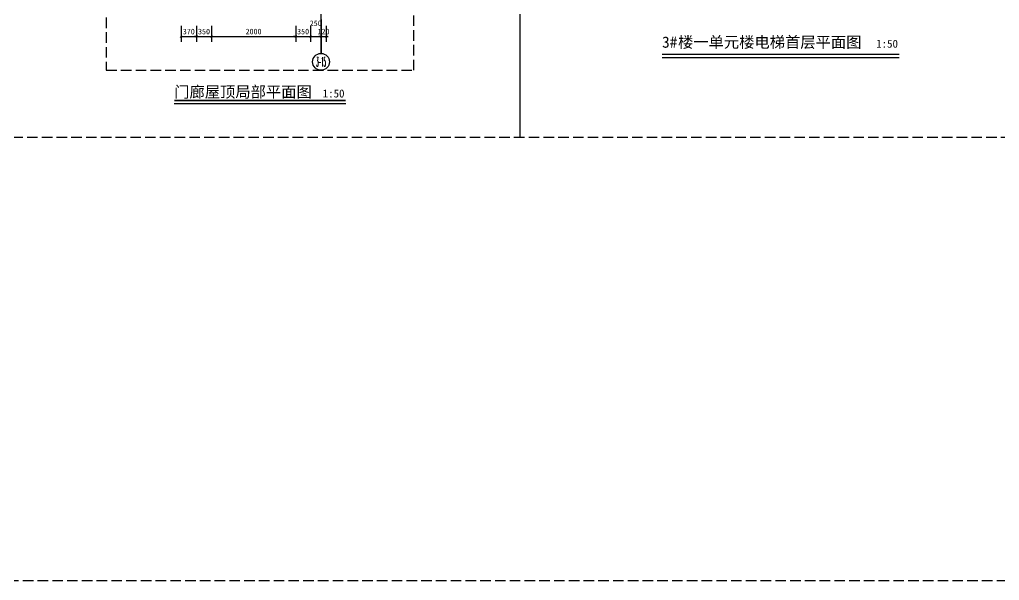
# Model space of a CAD drawing. Extents: x -10817 to 167545, y 26551 to 157048.
# Drawn here: x 13256 to 36497, y 94998 to 108290 of the extents above; entities that cross this region are included whole.
import ezdxf
from ezdxf.enums import TextEntityAlignment as Align

# ---------------------------------------------------------------- set-up
doc = ezdxf.new("R2010")
doc.units = 0
doc.header["$LTSCALE"] = 1000
doc.header["$MEASUREMENT"] = 0
doc.linetypes.add('DASH', pattern=[0.35, 0.25, -0.1])
doc.linetypes.add('DOTE', pattern=[2.42, 2, -0.2, 0.02, -0.2])
doc.layers.get('Defpoints').update_dxf_attribs({"color": 30, "linetype": 'DASH'})
for name, color, linetype in [('A-ANNO-AXIS-CIRC', 3, 'Continuous'), ('A-ANNO-AXIS-TEXT', 7, 'Continuous'), ('A-ANNO-DIMS', 3, 'Continuous'), ('A-ANNO-DOTE', 10, 'DOTE'), ('A-ANNO-SYMB', 3, 'Continuous'), ('A-ANNO-TEXT', 7, 'Continuous'), ('AXIS_TEXT', 7, 'Continuous')]:
    doc.layers.add(name, color=color, linetype=linetype)
doc.styles.add('_TCH_AXIS', font='COMPLEX', dxfattribs={"bigfont": 'GBCBIG'})
doc.styles.add('_TCH_DIM_T3', font='')
doc.styles.add('COMPLEX', font='COMPLEX')
doc.styles.get("Standard").update_dxf_attribs({"font": ''})
doc.styles.get('_TCH_DIM_T3').set_extended_font_data('SimSun')
doc.styles.get('Standard').set_extended_font_data('SimSun')
doc.dimstyles.new('_TCH_ARCH&&50', dxfattribs={"dimtxt": 132.911392, "dimasz": 50, "dimexe": 125, "dimexo": 150, "dimgap": 50, "dimtad": 1, "dimdec": 0, "dimzin": 0, "dimdsep": 46, "dimtxsty": '_TCH_DIM_T3', "dimblk": 'ARCHTICK', "dimcen": 0.09, "dimclrt": 7, "dimazin": 2, "dimtfac": 1, "dimtdec": 0, "dimtix": 1, "dimtmove": 2, "dimatfit": 3, "dimfxl": 50, "dimtolj": 1, "dimtzin": 0, "dimarcsym": 0})

# ---------------------------------------------------------------- blocks, each defined once
blk = doc.blocks.new('_ArchTick')
at = {"color": 0, "linetype": 'ByBlock', "const_width": 0.4}
blk.add_lwpolyline([(-0.5, -0.5), (0.5, 0.5)], dxfattribs=at)
blk = doc.blocks.new('*D3205')
at = {"layer": 'A-ANNO-DIMS', "color": 0, "lineweight": -2, "transparency": 16777216}
for p, q in [((20406, 108140), (20406, 107765)), ((20526, 108140), (20526, 107765)), ((20406, 107890), (20356, 107890)), ((20406, 107890), (20526, 107890)), ((20526, 107890), (20576, 107890))]:
    blk.add_line(p, q, dxfattribs=at)
at = {"layer": 'Defpoints', "color": 0, "transparency": 16777216}
for p in [(20406, 108290), (20526, 108290), (20526, 107890)]:
    blk.add_point(p, dxfattribs=at)
at = {"layer": 'A-ANNO-DIMS', "color": 0, "lineweight": -2, "transparency": 16777216, "xscale": 50, "yscale": 50, "zscale": 50}
for p, rotation in [((20406, 107890), 359.9978045273029), ((20526, 107890), 179.9978045273029)]:
    blk.add_blockref('_ArchTick', p, dxfattribs=dict(at, rotation=rotation))
at = {"layer": 'A-ANNO-DIMS', "color": 7, "transparency": 16777216, "insert": (20466, 108006), "char_height": 132.9, "attachment_point": 5, "rotation": 359.9978, "style": '_TCH_DIM_T3'}
blk.add_mtext('\\A1;120', dxfattribs=at)
blk = doc.blocks.new('*D3206')
at = {"layer": 'A-ANNO-DIMS', "color": 0, "lineweight": -2, "transparency": 16777216}
for p, q in [((20156, 108140), (20156, 107765)), ((20406, 108140), (20406, 107765)), ((20156, 107890), (20406, 107890))]:
    blk.add_line(p, q, dxfattribs=at)
at = {"layer": 'Defpoints', "color": 0, "transparency": 16777216}
for p in [(20156, 108290), (20406, 108290), (20406, 107890)]:
    blk.add_point(p, dxfattribs=at)
at = {"layer": 'A-ANNO-DIMS', "color": 0, "lineweight": -2, "transparency": 16777216, "xscale": 50, "yscale": 50, "zscale": 50}
for p, rotation in [((20156, 107890), 179.9978045273129), ((20406, 107890), 359.9978045273128)]:
    blk.add_blockref('_ArchTick', p, dxfattribs=dict(at, rotation=rotation))
at = {"layer": 'A-ANNO-DIMS', "color": 7, "transparency": 16777216, "insert": (20281, 108202), "char_height": 132.9, "attachment_point": 5, "rotation": 359.9978, "style": '_TCH_DIM_T3'}
blk.add_mtext('\\A1;250', dxfattribs=at)
blk = doc.blocks.new('*D3207')
at = {"layer": 'A-ANNO-DIMS', "color": 0, "lineweight": -2, "transparency": 16777216}
for p, q in [((19806, 108140), (19806, 107765)), ((20156, 108140), (20156, 107765)), ((19806, 107890), (19756, 107890)), ((19806, 107890), (20156, 107890)), ((20156, 107890), (20206, 107890))]:
    blk.add_line(p, q, dxfattribs=at)
at = {"layer": 'Defpoints', "color": 0, "transparency": 16777216}
for p in [(19806, 108290), (20156, 108290), (20156, 107890)]:
    blk.add_point(p, dxfattribs=at)
at = {"layer": 'A-ANNO-DIMS', "color": 0, "lineweight": -2, "transparency": 16777216, "xscale": 50, "yscale": 50, "zscale": 50}
for p, rotation in [((19806, 107890), 359.9978045273112), ((20156, 107890), 179.9978045273112)]:
    blk.add_blockref('_ArchTick', p, dxfattribs=dict(at, rotation=rotation))
at = {"layer": 'A-ANNO-DIMS', "color": 7, "transparency": 16777216, "insert": (19981, 108006), "char_height": 132.9, "attachment_point": 5, "rotation": 359.9978, "style": '_TCH_DIM_T3'}
blk.add_mtext('\\A1;350', dxfattribs=at)
blk = doc.blocks.new('*D3208')
at = {"layer": 'A-ANNO-DIMS', "color": 0, "lineweight": -2, "transparency": 16777216}
for p, q in [((17806, 108140), (17806, 107765)), ((19806, 108140), (19806, 107765)), ((17806, 107890), (19806, 107890))]:
    blk.add_line(p, q, dxfattribs=at)
at = {"layer": 'Defpoints', "color": 0, "transparency": 16777216}
for p in [(17806, 108290), (19806, 108290), (19806, 107890)]:
    blk.add_point(p, dxfattribs=at)
at = {"layer": 'A-ANNO-DIMS', "color": 0, "lineweight": -2, "transparency": 16777216, "xscale": 50, "yscale": 50, "zscale": 50}
for p, rotation in [((17806, 107890), 179.9978045273097), ((19806, 107890), 359.9978045273097)]:
    blk.add_blockref('_ArchTick', p, dxfattribs=dict(at, rotation=rotation))
at = {"layer": 'A-ANNO-DIMS', "color": 7, "transparency": 16777216, "insert": (18806, 108006), "char_height": 132.9, "attachment_point": 5, "rotation": 359.9978, "style": '_TCH_DIM_T3'}
blk.add_mtext('\\A1;2000', dxfattribs=at)
blk = doc.blocks.new('*D3209')
at = {"layer": 'A-ANNO-DIMS', "color": 0, "lineweight": -2, "transparency": 16777216}
for p, q in [((17456, 108140), (17456, 107765)), ((17806, 108140), (17806, 107765)), ((17456, 107890), (17406, 107890)), ((17456, 107890), (17806, 107890)), ((17806, 107890), (17856, 107890))]:
    blk.add_line(p, q, dxfattribs=at)
at = {"layer": 'Defpoints', "color": 0, "transparency": 16777216}
for p in [(17456, 108290), (17806, 108290), (17806, 107890)]:
    blk.add_point(p, dxfattribs=at)
at = {"layer": 'A-ANNO-DIMS', "color": 0, "lineweight": -2, "transparency": 16777216, "xscale": 50, "yscale": 50, "zscale": 50}
for p, rotation in [((17456, 107890), 359.9978045273082), ((17806, 107890), 179.9978045273082)]:
    blk.add_blockref('_ArchTick', p, dxfattribs=dict(at, rotation=rotation))
at = {"layer": 'A-ANNO-DIMS', "color": 7, "transparency": 16777216, "insert": (17631, 108006), "char_height": 132.9, "attachment_point": 5, "rotation": 359.9978, "style": '_TCH_DIM_T3'}
blk.add_mtext('\\A1;350', dxfattribs=at)
blk = doc.blocks.new('*D3210')
at = {"layer": 'A-ANNO-DIMS', "color": 0, "lineweight": -2, "transparency": 16777216}
for p, q in [((17085, 108140), (17085, 107765)), ((17456, 108140), (17456, 107765)), ((17085, 107890), (17456, 107890))]:
    blk.add_line(p, q, dxfattribs=at)
at = {"layer": 'Defpoints', "color": 0, "transparency": 16777216}
for p in [(17085, 108290), (17456, 108290), (17456, 107890)]:
    blk.add_point(p, dxfattribs=at)
at = {"layer": 'A-ANNO-DIMS', "color": 0, "lineweight": -2, "transparency": 16777216, "xscale": 50, "yscale": 50, "zscale": 50}
for p, rotation in [((17085, 107890), 179.9978045273092), ((17456, 107890), 359.9978045273093)]:
    blk.add_blockref('_ArchTick', p, dxfattribs=dict(at, rotation=rotation))
at = {"layer": 'A-ANNO-DIMS', "color": 7, "transparency": 16777216, "insert": (17270, 108006), "char_height": 132.9, "attachment_point": 5, "rotation": 359.9978, "style": '_TCH_DIM_T3'}
blk.add_mtext('\\A1;370', dxfattribs=at)
blk = doc.blocks.new('_AXISO')
blk.add_circle((0, 0), 0.5)
at = {"layer": 'AXIS_TEXT', "style": 'COMPLEX', "width": 1.041667}
blk.add_attdef('A', text='', height=0.56, dxfattribs=at).set_placement((-0.25, -0.28), (0.25, -0.28), align=Align.FIT)

msp = doc.modelspace()

# ---------------------------------------------------------------- linework, layer by layer
msp.add_lwpolyline([(25133.1, 105498.4), (25133.1, 134198.4)])
at = {"layer": 'A-ANNO-AXIS-CIRC'}
msp.add_line((20405.7, 108289.5), (20405.7, 107489.5), dxfattribs=at)
at = {"layer": 'A-ANNO-DOTE'}
msp.add_lwpolyline([(20405.7, 107489.5), (20405.7, 111839.7)], dxfattribs=at)
at = {"layer": 'A-ANNO-SYMB', "const_width": 35}
for points in [[(28495.8, 107464.8), (34120.5, 107464.8)], [(16924, 106374), (20992.3, 106374)]]:
    msp.add_lwpolyline(points, dxfattribs=at)
at = {"layer": 'A-ANNO-SYMB'}
for points in [[(28495.8, 107394.8), (34120.5, 107394.8)], [(16924, 106304), (20992.3, 106304)]]:
    msp.add_lwpolyline(points, dxfattribs=at)
at = {"layer": 'Defpoints'}
for points in [[(-10816.9, 94998.4), (166728.1, 94998.4), (166728.1, 157048.4), (-10816.9, 157048.4)], [(433.1, 134198.4), (37483.1, 134198.4), (37483.1, 105498.4), (433.1, 105498.4)], [(22605.2, 111839.7), (15311.1, 111839.7), (15311.1, 107089.7), (22605.2, 107089.7)]]:
    msp.add_lwpolyline(points, close=True, dxfattribs=at)

# ---------------------------------------------------------------- block references
at = {"layer": 'A-ANNO-AXIS-CIRC'}
ref = msp.add_blockref('_AXISO', (20405.7, 107289.5), dxfattribs=dict(at, xscale=400, yscale=400, zscale=400))
ref.add_attrib('A', '3-15', dxfattribs={"layer": 'A-ANNO-AXIS-TEXT', "height": 226.27, "style": '_TCH_AXIS', "width": 0.283784}).set_placement((20292.5, 107176.4), (20518.8, 107176.4), align=Align.FIT)

# ---------------------------------------------------------------- texts
at = {"layer": 'A-ANNO-TEXT', "color": 7}
for s, height, p in [('3#', 265.82, (28495.8, 107623.4)), ('楼一单元楼电梯首层平面图', 265.823, (28873.8, 107623.4)), ('1:50', 189.87, (33574.7, 107623.4)), ('门廊屋顶局部平面图', 265.82, (16924, 106444)), ('1:50', 189.87, (20446.5, 106444))]:
    msp.add_text(s, height=height, dxfattribs=at).set_placement(p)

# ---------------------------------------------------------------- dimensions: what is measured, and where the dimension line sits
at = {"layer": 'A-ANNO-DIMS'}
for p1, p2, picture, middle in [((17085.2, 108289.6), (17455.5, 108289.6), '*D3210', (17270.3, 108006.1)), ((17455.5, 108289.6), (17805.6, 108289.6), '*D3209', (17630.5, 108006.1)), ((17805.6, 108289.6), (19805.6, 108289.5), '*D3208', (18805.6, 108006)), ((19805.6, 108289.5), (20155.6, 108289.5), '*D3207', (19980.6, 108006)), ((20405.7, 108289.5), (20526.1, 108289.5), '*D3205', (20465.9, 108006))]:
    dim = msp.add_aligned_dim(p1=p1, p2=p2, distance=-400, dimstyle='_TCH_ARCH&&50', dxfattribs=at)
    dim.commit()
    dim.dimension.update_dxf_attribs({"geometry": picture, "text_midpoint": middle})
dim = msp.add_linear_dim(base=(20405.6, 107889.5), p1=(20155.6, 108289.5), p2=(20405.7, 108289.5), angle=359.9978, dimstyle='_TCH_ARCH&&50', dxfattribs=at)
dim.commit()
dim.dimension.update_dxf_attribs({"geometry": '*D3206', "text_midpoint": (20280.6, 108202), "dimtype": 161})

doc.saveas('drawing.dxf')
